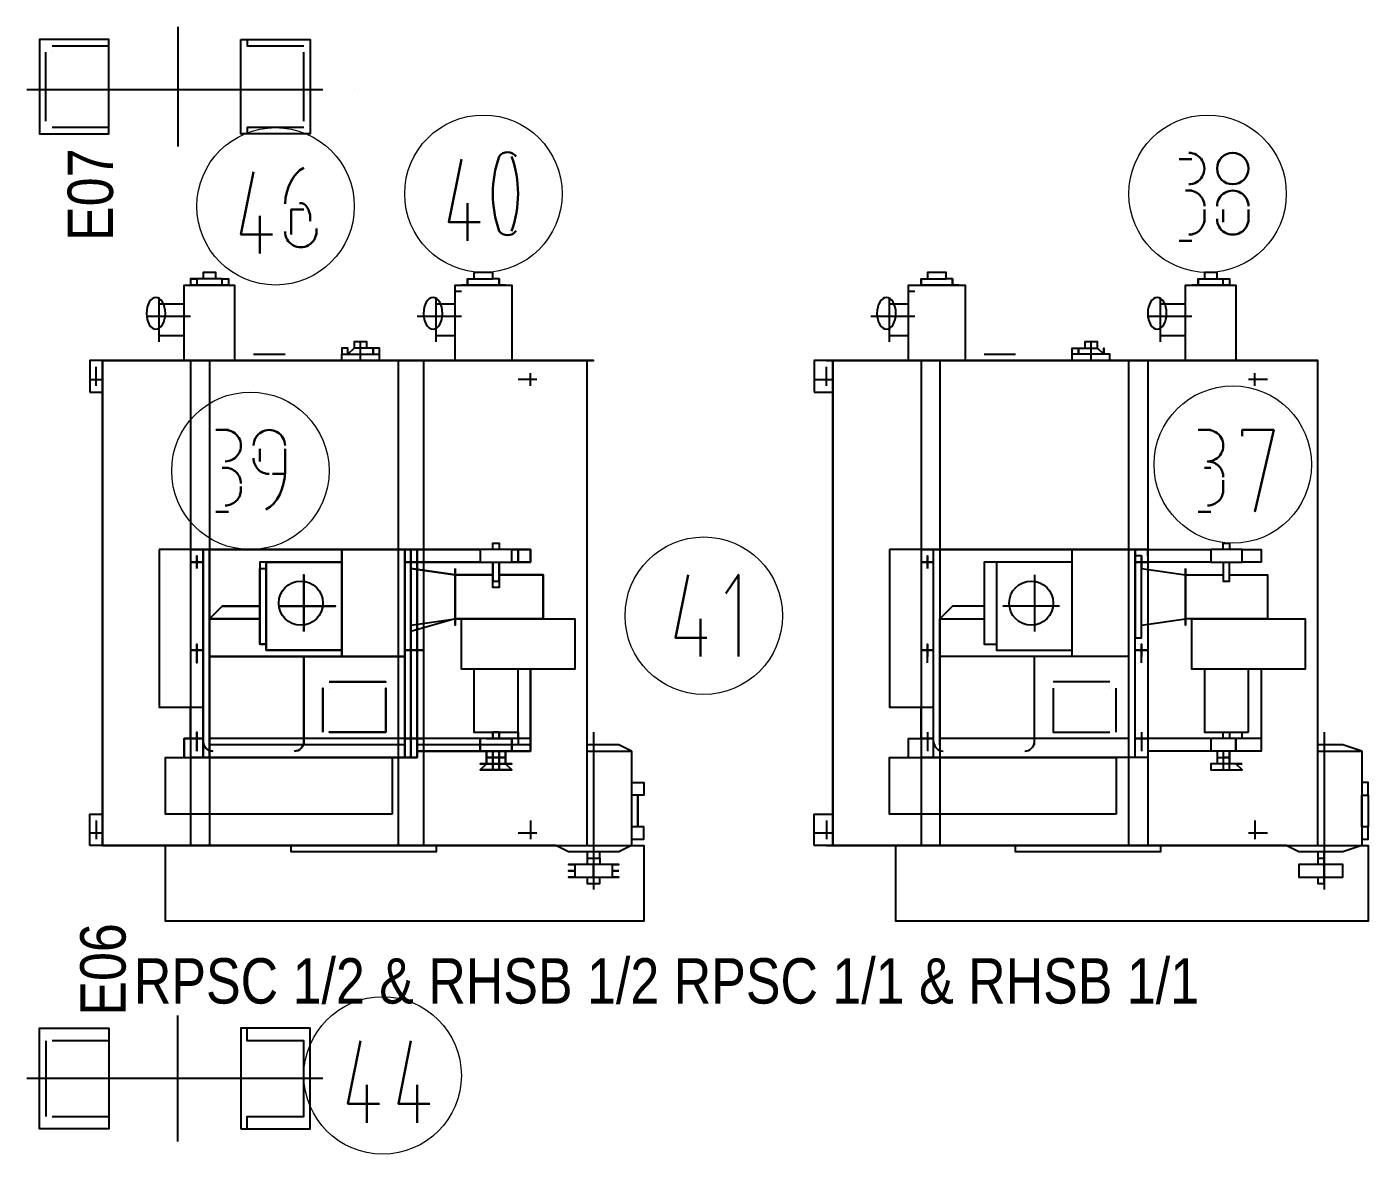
# Model space of a CAD drawing. Header units: metres. Extents: x -941 to 1333, y -28 to 1490.
# Drawn here: x 836.041 to 840.478, y 354.211 to 357.939 of the extents above; entities that cross this region are included whole.
import ezdxf

# ---------------------------------------------------------------- set-up
doc = ezdxf.new("R2010")
doc.units = ezdxf.units.M
doc.styles.add('style2A', font='swissc.ttf')

msp = doc.modelspace()

# ---------------------------------------------------------------- linework, layer by layer
at = {"lineweight": 25}
for points in [[(836.54116, 357.93931), (836.54116, 357.54357)], [(836.12459, 357.87682), (836.31205, 357.87682), (836.31205, 357.89765), (836.08293, 357.89765), (836.08293, 357.58523), (836.31205, 357.58523), (836.31205, 357.60605), (836.12459, 357.60605)], [(836.08293, 357.89765), (836.08293, 357.89765)], [(836.31205, 357.58523), (836.31205, 357.89765)], [(836.31205, 357.89765), (836.31205, 357.89765)], [(836.74944, 357.89765), (836.74944, 357.89765)], [(836.77027, 357.89765), (836.77027, 357.87682), (836.95773, 357.87682)], [(836.97856, 357.89765), (836.97856, 357.89765)], [(836.10376, 357.62688), (836.10376, 357.856)], [(836.12459, 357.856), (836.12459, 357.856)], [(836.31205, 357.87682), (836.31205, 357.87682)], [(836.77027, 357.87682), (836.77027, 357.87682)], [(836.95773, 357.62688), (836.95773, 357.856)], [(836.95773, 357.856), (836.95773, 357.856)], [(837.02021, 357.73102), (836.04128, 357.73102)], [(837.12435, 357.73102), (837.12435, 357.73102)], [(836.12459, 357.62688), (836.12459, 357.62688)], [(836.95773, 357.62688), (836.95773, 357.62688)], [(836.08293, 357.58523), (836.08293, 357.58523)], [(836.31205, 357.60605), (836.31205, 357.60605)], [(836.31205, 357.58523), (836.31205, 357.58523)], [(836.74944, 357.58523), (836.74944, 357.58523)], [(836.95773, 357.60605), (836.77027, 357.60605), (836.77027, 357.58523)], [(836.77027, 357.60605), (836.77027, 357.60605)], [(836.97856, 357.58523), (836.97856, 357.58523)], [(836.68696, 357.08534), (836.68696, 357.10617), (836.70779, 357.10617), (836.70779, 357.08534), (836.58282, 357.08534)], [(836.58282, 357.10617), (836.60364, 357.10617), (836.58282, 357.10617), (836.58282, 357.08534), (836.70779, 357.08534)], [(836.58282, 357.10617), (836.58282, 357.10617)], [(836.60364, 357.10617), (836.60364, 357.10617)], [(836.68696, 357.10617), (836.60364, 357.10617), (836.60364, 357.08534)], [(836.60364, 357.10617), (836.60364, 357.10617)], [(836.66613, 357.10617), (836.66613, 357.127), (836.62447, 357.127), (836.62447, 357.10617)], [(836.68696, 357.10617), (836.68696, 357.10617)], [(836.68696, 357.10617), (836.68696, 357.10617)], [(836.70779, 357.10617), (836.70779, 357.10617)], [(837.49927, 357.10617), (837.49927, 357.10617)], [(837.49927, 357.10617), (837.52009, 357.10617)], [(837.60341, 357.10617), (837.58258, 357.10617)], [(837.60341, 357.10617), (837.60341, 357.10617)], [(838.99891, 357.10617), (839.01974, 357.10617), (839.08222, 357.10617), (839.08222, 357.127), (839.01974, 357.127), (839.01974, 357.10617)], [(838.99891, 357.10617), (838.99891, 357.10617)], [(839.10305, 357.10617), (839.08222, 357.10617)], [(839.10305, 357.10617), (839.10305, 357.10617)], [(839.99867, 357.08534), (839.99867, 357.10617), (840.0195, 357.10617), (840.0195, 357.08534), (839.89453, 357.08534), (840.0195, 357.08534)], [(839.91536, 357.10617), (839.91536, 357.10617)], [(839.91536, 357.10617), (839.93619, 357.10617)], [(839.97784, 357.10617), (839.97784, 357.127), (839.93619, 357.127), (839.93619, 357.10617), (839.99867, 357.10617)], [(839.99867, 357.10617), (839.99867, 357.10617)], [(839.99867, 357.10617), (839.99867, 357.10617)], [(840.0195, 357.10617), (840.0195, 357.10617)], [(836.56199, 356.8354), (836.56199, 357.08534), (836.72861, 357.08534), (836.72861, 356.8354)], [(836.56199, 357.06452), (836.56199, 357.06452)], [(836.58282, 357.08534), (836.58282, 357.08534)], [(836.70779, 357.08534), (836.70779, 357.08534)], [(837.45761, 356.8354), (837.45761, 357.08534), (837.64506, 357.08534), (837.64506, 356.8354)], [(837.47844, 357.06452), (837.45761, 357.06452)], [(837.47844, 357.08534), (837.47844, 357.08534)], [(837.62424, 357.08534), (837.62424, 357.08534)], [(838.95725, 356.8354), (838.95725, 357.08534), (839.14471, 357.08534), (839.14471, 356.8354)], [(838.97808, 357.06452), (838.95725, 357.06452)], [(838.99891, 357.08534), (838.99891, 357.08534)], [(839.12388, 357.08534), (839.12388, 357.08534)], [(839.8737, 356.8354), (839.8737, 357.08534), (840.04033, 357.08534), (840.04033, 356.8354)], [(839.8737, 357.06452), (839.8737, 357.06452)], [(839.89453, 357.08534), (839.89453, 357.08534)], [(840.0195, 357.08534), (840.0195, 357.08534)], [(836.47867, 356.89789), (836.47867, 357.04369)], [(836.47867, 357.02286), (836.56199, 357.02286)], [(837.39512, 356.89789), (837.39512, 357.04369)], [(837.39512, 357.02286), (837.45761, 357.02286)], [(838.89477, 356.89789), (838.89477, 357.04369)], [(838.89477, 357.02286), (838.95725, 357.02286)], [(839.79039, 356.89789), (839.79039, 357.04369)], [(839.79039, 357.02286), (839.8737, 357.02286)], [(836.58282, 356.9812), (836.43702, 356.9812)], [(837.47844, 356.9812), (837.33264, 356.9812)], [(838.97808, 356.9812), (838.83228, 356.9812)], [(839.89453, 356.9812), (839.74873, 356.9812)], [(836.47867, 356.91872), (836.56199, 356.91872)], [(837.39512, 356.91872), (837.45761, 356.91872)], [(838.89477, 356.91872), (838.95725, 356.91872)], [(839.79039, 356.91872), (839.8737, 356.91872)], [(837.20767, 356.8354), (837.20767, 356.85623), (837.20767, 356.87706), (837.18684, 356.87706), (837.18684, 356.85623), (837.18684, 356.87706), (837.12435, 356.87706), (837.10353, 356.85623), (837.10353, 356.87706), (837.0827, 356.87706), (837.0827, 356.85623)], [(837.0827, 356.87706), (837.0827, 356.87706)], [(837.10353, 356.87706), (837.10353, 356.87706)], [(837.16601, 356.87706), (837.16601, 356.89789), (837.12435, 356.89789), (837.12435, 356.87706)], [(837.14518, 356.8354), (837.14518, 356.89789)], [(837.18684, 356.87706), (837.18684, 356.87706)], [(837.20767, 356.87706), (837.20767, 356.87706)], [(839.7279, 356.8354), (839.49879, 356.8354), (839.49879, 356.85623), (839.49879, 356.87706), (839.51962, 356.87706), (839.51962, 356.85623), (839.51962, 356.87706), (839.58211, 356.87706), (839.58211, 356.89789), (839.54045, 356.89789), (839.54045, 356.87706)], [(839.49879, 356.87706), (839.49879, 356.87706)], [(839.51962, 356.87706), (839.51962, 356.87706)], [(839.56128, 356.8354), (839.56128, 356.89789)], [(839.60293, 356.85623), (839.58211, 356.87706)], [(839.60293, 356.87706), (839.60293, 356.87706)], [(837.895, 355.23162), (838.0408, 355.23162), (837.99915, 355.21079), (837.83252, 355.21079), (837.79086, 355.23162), (837.66589, 355.23162), (836.29122, 355.23162), (837.895, 355.23162), (837.895, 356.8354)], [(836.29122, 356.8354), (837.91583, 356.8354), (836.29122, 356.8354)], [(836.29122, 356.8354), (836.29122, 356.8354)], [(836.29122, 355.23162), (836.29122, 356.8354), (836.29122, 355.23162)], [(836.58282, 356.8354), (836.58282, 355.23162)], [(836.6453, 356.8354), (836.6453, 355.23162)], [(836.7911, 356.85623), (836.89524, 356.85623)], [(836.7911, 356.8354), (836.7911, 356.8354)], [(836.7911, 356.8354), (836.7911, 356.8354)], [(836.89524, 356.8354), (836.89524, 356.8354)], [(836.91607, 356.8354), (836.91607, 356.8354)], [(836.91607, 356.8354), (837.39512, 356.8354), (836.91607, 356.8354)], [(836.91607, 356.8354), (836.91607, 356.8354)], [(837.31181, 356.8354), (837.0827, 356.8354), (837.0827, 356.85623), (837.20767, 356.85623)], [(837.39512, 356.8354), (837.39512, 356.8354)], [(837.91583, 356.8354), (837.91583, 356.8354)], [(840.3111, 355.23162), (840.4569, 355.23162), (840.39441, 355.21079), (840.24861, 355.21079), (840.20696, 355.23162), (840.06116, 355.23162), (838.68648, 355.23162), (840.3111, 355.23162), (840.3111, 356.8354)], [(838.68648, 356.8354), (840.3111, 356.8354), (838.68648, 356.8354)], [(838.68648, 356.8354), (838.68648, 356.8354)], [(838.70731, 355.23162), (838.70731, 356.8354), (838.70731, 355.23162)], [(838.99891, 356.8354), (838.99891, 355.23162)], [(839.0614, 356.8354), (839.0614, 355.23162)], [(839.20719, 356.85623), (839.31134, 356.85623)], [(839.20719, 356.8354), (839.20719, 356.8354)], [(839.20719, 356.8354), (839.20719, 356.8354)], [(839.31134, 356.8354), (839.31134, 356.8354)], [(839.31134, 356.8354), (839.79039, 356.8354), (839.31134, 356.8354)], [(839.31134, 356.8354), (839.31134, 356.8354)], [(839.62376, 356.8354), (839.62376, 356.85623), (839.49879, 356.85623)], [(839.79039, 356.8354), (839.79039, 356.8354)], [(840.3111, 356.8354), (840.3111, 356.8354)], [(836.27039, 356.75209), (836.27039, 356.77292), (836.27039, 356.81458)], [(837.70755, 356.75209), (837.70755, 356.79375)], [(838.68648, 356.75209), (838.68648, 356.77292), (838.68648, 356.81458)], [(840.10282, 356.75209), (840.10282, 356.79375)], [(836.24956, 356.77292), (836.27039, 356.77292), (836.29122, 356.77292)], [(836.27039, 356.77292), (836.27039, 356.77292)], [(837.72838, 356.77292), (837.66589, 356.77292)], [(837.70755, 356.77292), (837.70755, 356.77292)], [(838.64483, 356.77292), (838.68648, 356.77292), (838.70731, 356.77292)], [(838.68648, 356.77292), (838.68648, 356.77292)], [(840.14447, 356.77292), (840.08199, 356.77292)], [(840.10282, 356.77292), (840.10282, 356.77292)], [(837.29098, 356.21055), (837.29098, 356.21055)], [(837.29098, 356.21055), (837.29098, 356.21055)], [(837.31181, 356.18972), (837.31181, 356.21055), (837.31181, 355.52321), (837.31181, 356.21055), (837.31181, 356.18972), (837.31181, 356.14807), (837.45761, 356.12724), (837.31181, 356.14807), (837.31181, 356.18972), (837.31181, 356.14807)], [(837.64506, 356.21055), (837.64506, 356.21055)], [(837.64506, 356.21055), (837.64506, 356.21055)], [(839.74873, 356.18972), (839.74873, 356.21055), (838.99891, 356.21055), (839.74873, 356.21055), (839.95702, 356.21055)], [(839.74873, 356.21055), (839.74873, 355.52321), (838.99891, 355.52321)], [(839.10305, 355.52321), (839.04057, 355.52321), (839.04057, 356.21055)], [(839.68625, 355.52321), (839.68625, 356.21055), (839.0614, 356.21055), (839.0614, 355.52321)], [(839.08222, 356.21055), (839.31134, 356.21055)], [(839.33216, 356.21055), (839.41548, 356.21055), (839.66542, 356.21055)], [(839.49879, 355.85647), (839.49879, 356.21055)], [(839.70708, 355.52321), (839.70708, 356.21055), (839.70708, 356.18972), (839.70708, 355.91895), (839.7279, 355.91895), (839.7279, 356.18972), (839.7279, 356.14807), (839.8737, 356.12724)], [(840.06116, 356.21055), (840.06116, 356.21055)], [(836.62447, 356.16889), (836.58282, 356.16889)], [(836.60364, 356.18972), (836.60364, 356.14807)], [(836.60364, 356.16889), (836.60364, 356.16889)], [(836.60364, 356.16889), (836.60364, 356.16889)], [(836.60364, 356.16889), (836.60364, 356.16889)], [(836.83276, 356.16889), (836.81193, 356.16889), (836.81193, 355.89813), (836.83276, 355.89813), (836.81193, 355.89813), (836.81193, 356.14807), (836.83276, 356.14807)], [(836.83276, 356.16889), (836.83276, 356.16889)], [(836.83276, 356.16889), (836.83276, 356.16889)], [(837.31181, 355.91895), (837.31181, 356.18972), (837.31181, 355.91895)], [(837.31181, 356.18972), (837.31181, 356.18972)], [(837.31181, 355.91895), (837.31181, 356.18972), (837.31181, 355.91895)], [(837.31181, 356.18972), (837.31181, 356.18972)], [(837.31181, 356.16889), (837.31181, 356.16889)], [(837.33264, 356.16889), (837.54092, 356.16889), (837.33264, 356.16889), (837.31181, 356.16889)], [(837.31181, 356.16889), (837.31181, 356.16889)], [(837.31181, 356.16889), (837.31181, 356.16889)], [(839.01974, 356.16889), (839.01974, 356.16889)], [(839.01974, 356.16889), (839.01974, 356.16889)], [(839.24885, 356.16889), (839.20719, 356.16889), (839.20719, 355.89813), (839.24885, 355.89813)], [(839.49879, 356.16889), (839.24885, 356.16889), (839.24885, 355.8773), (839.49879, 355.8773)], [(839.24885, 356.16889), (839.24885, 356.16889)], [(839.7279, 356.14807), (839.7279, 356.18972), (839.70708, 356.18972)], [(839.95702, 356.16889), (839.74873, 356.16889), (839.70708, 356.16889), (839.74873, 356.16889)], [(839.7279, 356.16889), (839.7279, 356.16889)], [(839.7279, 356.16889), (839.7279, 356.16889)], [(839.99867, 356.16889), (839.99867, 356.10641), (840.0195, 356.10641), (840.0195, 356.16889)], [(837.45761, 356.14807), (837.45761, 355.96061), (837.45761, 356.14807)], [(837.45761, 356.14807), (837.45761, 356.14807)], [(837.45761, 356.14807), (837.45761, 355.96061), (837.45761, 356.14807)], [(837.45761, 356.14807), (837.45761, 356.14807)], [(839.37382, 356.12724), (839.37382, 355.93978)], [(839.8737, 356.14807), (839.8737, 355.96061), (839.8737, 356.14807)], [(839.8737, 356.14807), (839.8737, 356.14807)], [(840.0195, 356.12724), (840.14447, 356.12724), (840.14447, 355.98144), (839.8737, 355.98144), (839.8737, 356.12724), (839.99867, 356.12724)], [(837.29098, 355.56487), (836.6453, 355.56487), (836.6453, 355.98144), (836.81193, 355.98144), (836.6453, 355.98144), (836.6453, 355.56487)], [(837.31181, 355.96061), (837.45761, 355.98144), (837.31181, 355.93978)], [(839.20719, 356.0231), (839.10305, 356.0231), (839.0614, 355.98144)], [(839.0614, 355.56487), (839.0614, 355.98144), (839.20719, 355.98144)], [(839.45713, 356.0231), (839.26968, 356.0231)], [(839.7279, 355.96061), (839.8737, 355.98144)], [(837.45761, 355.96061), (837.45761, 355.96061)], [(837.45761, 355.96061), (837.45761, 355.96061)], [(839.8737, 355.96061), (839.8737, 355.96061)], [(836.60364, 355.89813), (836.60364, 355.83564), (836.60364, 355.89813), (836.60364, 355.85647)], [(837.31181, 355.91895), (837.31181, 355.91895)], [(837.31181, 355.91895), (837.31181, 355.91895)], [(837.31181, 355.89813), (837.31181, 355.83564), (837.31181, 355.89813), (837.31181, 355.85647)], [(839.01974, 355.83564), (839.01974, 355.89813), (839.01974, 355.85647)], [(839.7279, 355.83564), (839.7279, 355.89813), (839.7279, 355.85647)], [(836.62447, 355.8773), (836.58282, 355.8773)], [(836.60364, 355.8773), (836.60364, 355.8773)], [(836.60364, 355.8773), (836.60364, 355.8773)], [(836.60364, 355.8773), (836.60364, 355.8773)], [(836.60364, 355.8773), (836.60364, 355.8773)], [(836.60364, 355.8773), (836.60364, 355.8773)], [(836.83276, 355.8773), (836.83276, 355.8773)], [(836.83276, 355.8773), (836.83276, 355.8773)], [(837.31181, 355.8773), (837.31181, 355.8773)], [(837.33264, 355.8773), (837.31181, 355.8773)], [(837.31181, 355.8773), (837.31181, 355.8773)], [(837.31181, 355.8773), (837.31181, 355.8773)], [(837.31181, 355.8773), (837.31181, 355.8773)], [(837.31181, 355.8773), (837.31181, 355.8773)], [(839.01974, 355.8773), (839.01974, 355.8773)], [(839.01974, 355.8773), (839.01974, 355.8773)], [(839.01974, 355.8773), (839.01974, 355.8773)], [(839.68625, 355.85647), (839.0614, 355.85647)], [(839.24885, 355.8773), (839.24885, 355.8773)], [(839.37382, 355.56487), (839.37382, 355.85647)], [(839.7279, 355.8773), (839.7279, 355.8773)], [(839.7279, 355.8773), (839.7279, 355.8773)], [(839.7279, 355.8773), (839.7279, 355.8773)], [(840.12364, 355.81481), (840.12364, 355.54404), (839.74873, 355.54404)], [(839.62376, 355.77316), (839.43631, 355.77316)], [(837.04104, 355.75233), (837.04104, 355.75233)], [(837.04104, 355.75233), (837.04104, 355.75233)], [(837.2285, 355.75233), (837.2285, 355.75233)], [(837.2285, 355.75233), (837.2285, 355.75233)], [(839.43631, 355.75233), (839.43631, 355.60653), (839.62376, 355.60653)], [(839.43631, 355.75233), (839.43631, 355.75233)], [(839.62376, 355.75233), (839.62376, 355.75233)], [(839.64459, 355.60653), (839.64459, 355.75233)], [(836.62447, 355.5857), (836.58282, 355.5857), (836.62447, 355.5857), (836.56199, 355.5857), (836.56199, 355.52321), (836.56199, 355.5857), (836.62447, 355.5857), (836.58282, 355.5857), (836.58282, 355.68984), (836.58282, 355.5857)], [(838.95725, 355.52321), (838.95725, 355.5857), (839.04057, 355.5857), (838.99891, 355.5857), (838.99891, 355.68984)], [(836.60364, 355.5857), (836.60364, 355.5857)], [(836.60364, 355.5857), (836.60364, 355.56487)], [(836.60364, 355.5857), (836.60364, 355.5857)], [(836.60364, 355.5857), (836.60364, 355.5857)], [(837.29098, 355.5857), (837.35347, 355.5857), (837.29098, 355.5857), (836.6453, 355.5857)], [(837.04104, 355.60653), (837.04104, 355.60653)], [(837.04104, 355.60653), (837.04104, 355.60653)], [(837.2285, 355.60653), (837.2285, 355.60653)], [(837.2285, 355.60653), (837.2285, 355.60653)], [(837.31181, 355.5857), (837.31181, 355.5857)], [(837.70755, 355.5857), (837.33264, 355.5857), (837.31181, 355.5857), (837.31181, 355.56487)], [(837.31181, 355.5857), (837.31181, 355.5857)], [(837.31181, 355.5857), (837.31181, 355.5857)], [(837.56175, 355.5857), (837.56175, 355.5857)], [(837.56175, 355.5857), (837.56175, 355.5857)], [(837.64506, 355.5857), (837.64506, 355.5857)], [(837.64506, 355.5857), (837.64506, 355.54404), (837.64506, 355.5857)], [(837.64506, 355.5857), (837.64506, 355.5857)], [(837.64506, 355.5857), (837.64506, 355.54404), (837.64506, 355.5857)], [(837.66589, 355.5857), (837.66589, 355.60653), (837.66589, 355.56487)], [(837.91583, 355.60653), (837.91583, 355.08582)], [(839.04057, 355.5857), (838.99891, 355.5857)], [(839.01974, 355.60653), (839.01974, 355.54404)], [(839.01974, 355.5857), (839.01974, 355.5857)], [(839.01974, 355.5857), (839.01974, 355.56487)], [(839.01974, 355.5857), (839.01974, 355.5857)], [(839.68625, 355.5857), (839.0614, 355.5857)], [(839.43631, 355.60653), (839.43631, 355.60653)], [(839.62376, 355.60653), (839.62376, 355.60653)], [(840.12364, 355.5857), (839.74873, 355.5857), (839.70708, 355.5857), (839.74873, 355.5857)], [(839.7279, 355.60653), (839.7279, 355.54404)], [(839.7279, 355.5857), (839.7279, 355.5857)], [(839.7279, 355.5857), (839.7279, 355.56487)], [(839.7279, 355.5857), (839.7279, 355.5857)], [(840.04033, 355.5857), (839.95702, 355.5857), (839.95702, 355.54404)], [(839.95702, 355.5857), (839.95702, 355.5857)], [(839.99867, 355.5857), (839.99867, 355.60653), (840.0195, 355.60653), (840.0195, 355.5857)], [(840.04033, 355.5857), (840.04033, 355.5857)], [(840.04033, 355.5857), (840.04033, 355.54404), (840.04033, 355.5857)], [(840.06116, 355.5857), (840.06116, 355.60653)], [(840.33193, 355.60653), (840.33193, 355.08582)], [(837.70755, 355.56487), (837.33264, 355.56487)], [(837.56175, 355.54404), (837.56175, 355.54404)], [(837.56175, 355.54404), (837.56175, 355.54404)], [(837.64506, 355.54404), (837.64506, 355.54404)], [(837.64506, 355.54404), (837.64506, 355.54404)], [(837.895, 355.54404), (838.0408, 355.54404), (837.99915, 355.56487), (837.895, 355.56487)], [(838.0408, 355.54404), (838.0408, 355.23162)], [(839.95702, 355.54404), (839.95702, 355.54404)], [(839.97784, 355.54404), (839.97784, 355.50239)], [(839.99867, 355.54404), (839.99867, 355.48156), (840.0195, 355.48156), (840.0195, 355.54404), (840.0195, 355.50239)], [(840.04033, 355.54404), (840.04033, 355.54404)], [(840.3111, 355.54404), (840.4569, 355.54404), (840.39441, 355.56487), (840.3111, 355.56487)], [(840.4569, 355.54404), (840.4569, 355.23162)], [(836.68696, 355.52321), (836.68696, 355.52321)], [(836.68696, 355.52321), (836.68696, 355.52321)], [(836.91607, 355.52321), (836.91607, 355.52321)], [(836.91607, 355.52321), (836.91607, 355.52321)], [(837.54092, 355.50239), (837.54092, 355.50239)], [(837.54092, 355.50239), (837.54092, 355.50239)], [(837.56175, 355.50239), (837.56175, 355.50239)], [(837.56175, 355.50239), (837.56175, 355.50239)], [(837.56175, 355.50239), (837.56175, 355.50239)], [(837.56175, 355.50239), (837.56175, 355.50239)], [(837.62424, 355.50239), (837.62424, 355.50239)], [(837.62424, 355.50239), (837.62424, 355.50239)], [(837.62424, 355.50239), (837.62424, 355.50239)], [(837.62424, 355.50239), (837.62424, 355.50239)], [(837.64506, 355.50239), (837.64506, 355.50239)], [(837.64506, 355.50239), (837.64506, 355.50239)], [(839.35299, 355.52321), (839.08222, 355.52321)], [(839.10305, 355.52321), (839.10305, 355.52321)], [(839.33216, 355.52321), (839.33216, 355.52321)], [(839.95702, 355.50239), (839.95702, 355.50239)], [(839.95702, 355.50239), (839.95702, 355.50239)], [(839.97784, 355.52321), (840.0195, 355.52321), (839.99867, 355.52321)], [(840.04033, 355.50239), (840.04033, 355.50239)], [(840.04033, 355.50239), (840.04033, 355.50239)], [(840.06116, 355.50239), (840.06116, 355.50239)], [(837.54092, 355.48156), (837.54092, 355.48156)], [(837.54092, 355.48156), (837.54092, 355.48156)], [(837.64506, 355.48156), (837.64506, 355.48156)], [(837.64506, 355.48156), (837.64506, 355.48156)], [(839.95702, 355.48156), (839.95702, 355.48156)], [(840.06116, 355.48156), (840.06116, 355.48156)], [(838.0408, 355.4399), (838.08246, 355.4399), (838.08246, 355.39824), (838.0408, 355.39824)], [(840.47773, 355.39824), (840.47773, 355.4399), (840.4569, 355.4399)], [(838.06163, 355.39824), (838.06163, 355.2941), (838.06163, 355.39824)], [(840.4569, 355.25245), (840.47773, 355.25245), (840.47773, 355.2941), (840.4569, 355.2941), (840.4569, 355.39824), (840.47773, 355.39824), (840.47773, 355.2941)], [(836.24956, 355.27327), (836.27039, 355.27327), (836.29122, 355.27327)], [(836.27039, 355.31493), (836.27039, 355.27327), (836.27039, 355.25245)], [(836.27039, 355.27327), (836.27039, 355.27327)], [(837.66589, 355.27327), (837.72838, 355.27327)], [(837.70755, 355.31493), (837.70755, 355.25245)], [(837.70755, 355.27327), (837.70755, 355.27327)], [(838.0408, 355.25245), (838.08246, 355.25245), (838.08246, 355.2941), (838.0408, 355.2941)], [(838.64483, 355.27327), (838.68648, 355.27327), (838.70731, 355.27327)], [(838.68648, 355.31493), (838.68648, 355.27327), (838.68648, 355.25245)], [(838.68648, 355.27327), (838.68648, 355.27327)], [(840.08199, 355.27327), (840.14447, 355.27327)], [(840.10282, 355.31493), (840.10282, 355.25245)], [(840.10282, 355.27327), (840.10282, 355.27327)], [(836.29122, 355.23162), (836.29122, 355.23162)], [(838.01998, 355.23162), (838.08246, 355.23162), (838.08246, 354.98168), (836.4995, 354.98168), (836.4995, 355.23162), (836.52033, 355.23162)], [(837.39512, 355.23162), (837.39512, 355.21079), (836.91607, 355.21079), (836.91607, 355.23162)], [(838.68648, 355.23162), (838.68648, 355.23162)], [(838.93642, 355.23162), (838.89477, 355.23162)], [(840.43607, 355.23162), (840.47773, 355.23162), (840.47773, 354.98168), (838.9156, 354.98168), (838.9156, 355.23162)], [(839.79039, 355.23162), (839.79039, 355.21079), (839.31134, 355.21079), (839.31134, 355.23162)], [(837.895, 355.21079), (837.895, 355.18996), (837.93666, 355.18996), (837.93666, 355.21079)], [(837.895, 355.18996), (837.895, 355.16913)], [(837.93666, 355.18996), (837.93666, 355.16913)], [(840.3111, 355.21079), (840.3111, 355.18996), (840.33193, 355.18996), (840.33193, 355.21079)], [(840.3111, 355.12747), (840.3111, 355.10665), (840.33193, 355.10665), (840.33193, 355.12747), (840.33193, 355.16913), (840.33193, 355.18996)], [(840.3111, 355.18996), (840.3111, 355.16913)], [(837.83252, 355.16913), (837.83252, 355.16913)], [(837.83252, 355.1483), (837.83252, 355.1483)], [(837.91583, 355.12747), (837.91583, 355.16913)], [(837.99915, 355.16913), (837.99915, 355.16913)], [(837.99915, 355.1483), (837.99915, 355.1483)], [(840.24861, 355.16913), (840.24861, 355.16913)], [(840.24861, 355.16913), (840.24861, 355.16913)], [(840.24861, 355.1483), (840.24861, 355.1483)], [(840.24861, 355.1483), (840.24861, 355.1483)], [(840.24861, 355.1483), (840.24861, 355.1483)], [(840.39441, 355.16913), (840.39441, 355.16913)], [(840.39441, 355.16913), (840.39441, 355.16913)], [(840.39441, 355.1483), (840.39441, 355.1483)], [(840.39441, 355.1483), (840.39441, 355.1483)], [(840.39441, 355.1483), (840.39441, 355.1483)], [(837.83252, 355.12747), (837.83252, 355.12747)], [(837.895, 355.12747), (837.895, 355.10665), (837.93666, 355.10665), (837.93666, 355.12747)], [(837.99915, 355.12747), (837.99915, 355.12747)], [(840.24861, 355.12747), (840.24861, 355.12747)], [(840.24861, 355.12747), (840.24861, 355.12747)], [(840.39441, 355.12747), (840.39441, 355.12747)], [(840.39441, 355.12747), (840.39441, 355.12747)], [(836.54116, 354.25268), (836.54116, 354.66925)], [(836.12459, 354.336), (836.31205, 354.336), (836.31205, 354.29434), (836.08293, 354.29434), (836.08293, 354.62759), (836.31205, 354.62759), (836.31205, 354.58594), (836.12459, 354.58594)], [(836.08293, 354.62759), (836.08293, 354.62759)], [(836.31205, 354.62759), (836.31205, 354.62759)], [(836.31205, 354.62759), (836.31205, 354.29434)], [(836.74944, 354.62759), (836.74944, 354.62759)], [(836.77027, 354.29434), (836.77027, 354.336), (836.95773, 354.336), (836.95773, 354.58594), (836.77027, 354.58594), (836.77027, 354.62759)], [(836.97856, 354.62759), (836.97856, 354.62759)], [(836.10376, 354.58594), (836.10376, 354.336)], [(836.12459, 354.58594), (836.12459, 354.58594)], [(836.31205, 354.58594), (836.31205, 354.58594)], [(836.77027, 354.58594), (836.77027, 354.58594)], [(836.95773, 354.58594), (836.95773, 354.58594)], [(837.02021, 354.46097), (836.04128, 354.46097)], [(837.12435, 354.46097), (837.12435, 354.46097)], [(836.12459, 354.336), (836.12459, 354.336)], [(836.31205, 354.336), (836.31205, 354.336)], [(836.77027, 354.336), (836.77027, 354.336)], [(836.95773, 354.336), (836.95773, 354.336)], [(836.08293, 354.29434), (836.08293, 354.29434)], [(836.31205, 354.29434), (836.31205, 354.29434)], [(836.74944, 354.29434), (836.74944, 354.29434)], [(836.97856, 354.29434), (836.97856, 354.29434)]]:
    msp.add_lwpolyline(points, dxfattribs=at)
for points in [[(836.74944, 357.89765), (836.97856, 357.89765), (836.97856, 357.58523), (836.74944, 357.58523)], [(837.49927, 357.08534), (837.49927, 357.10617)], [(837.52009, 357.127), (837.52009, 357.10617), (837.58258, 357.10617), (837.58258, 357.127)], [(837.60341, 357.08534), (837.60341, 357.10617)], [(838.99891, 357.08534), (838.99891, 357.10617)], [(839.10305, 357.08534), (839.10305, 357.10617)], [(839.91536, 357.08534), (839.91536, 357.10617)], [(837.47844, 357.08534), (837.62424, 357.08534)], [(838.99891, 357.08534), (839.12388, 357.08534)], [(839.60293, 356.85623), (839.60293, 356.87706)], [(836.24956, 356.73126), (836.29122, 356.73126), (836.29122, 356.8354), (836.24956, 356.8354)], [(837.35347, 355.23162), (837.27015, 355.23162), (837.27015, 356.8354), (837.35347, 356.8354)], [(838.64483, 356.73126), (838.70731, 356.73126), (838.70731, 356.8354), (838.64483, 356.8354)], [(839.74873, 355.23162), (839.68625, 355.23162), (839.68625, 356.8354), (839.74873, 356.8354)], [(836.47867, 356.21055), (836.47867, 355.68984), (836.62447, 355.68984), (836.62447, 356.21055)], [(836.47867, 356.21055), (836.47867, 355.68984), (836.62447, 355.68984), (836.62447, 356.21055)], [(836.58282, 355.52321), (837.33264, 355.52321), (837.33264, 356.21055), (836.58282, 356.21055), (837.33264, 356.21055), (837.33264, 356.18972), (837.33264, 356.21055), (836.58282, 356.21055), (837.33264, 356.21055), (837.54092, 356.21055), (837.33264, 356.21055), (837.33264, 355.52321)], [(836.62447, 355.52321), (836.68696, 355.52321), (836.62447, 355.52321), (836.62447, 356.21055)], [(837.29098, 356.21055), (837.29098, 355.52321), (837.29098, 356.21055), (836.6453, 356.21055), (836.6453, 355.52321), (836.6453, 356.21055)], [(836.91607, 356.21055), (836.68696, 356.21055)], [(836.99938, 356.21055), (836.9369, 356.21055)], [(837.24932, 356.21055), (837.02021, 356.21055)], [(837.0827, 356.21055), (837.0827, 355.85647)], [(837.64506, 356.21055), (837.54092, 356.21055), (837.54092, 356.16889), (837.64506, 356.16889)], [(837.64506, 356.21055), (837.54092, 356.21055), (837.54092, 356.16889), (837.64506, 356.16889)], [(837.58258, 356.21055), (837.58258, 356.23138), (837.60341, 356.23138), (837.60341, 356.21055)], [(837.58258, 356.21055), (837.58258, 356.23138), (837.60341, 356.23138), (837.60341, 356.21055)], [(837.70755, 356.21055), (837.64506, 356.21055), (837.70755, 356.21055), (837.70755, 356.16889), (837.64506, 356.16889), (837.70755, 356.16889)], [(837.66589, 356.21055), (837.66589, 356.16889)], [(838.89477, 356.21055), (838.89477, 355.68984), (839.04057, 355.68984), (839.04057, 356.21055)], [(840.06116, 356.21055), (839.95702, 356.21055), (839.95702, 356.16889), (840.06116, 356.16889)], [(839.99867, 356.21055), (839.99867, 356.23138), (840.0195, 356.23138), (840.0195, 356.21055)], [(840.06116, 356.21055), (840.12364, 356.21055), (840.12364, 356.16889), (840.06116, 356.16889)], [(836.58282, 356.16889), (836.62447, 356.16889)], [(836.60364, 356.14807), (836.60364, 356.18972)], [(836.83276, 355.8773), (836.83276, 356.16889), (837.0827, 356.16889), (836.83276, 356.16889), (836.83276, 355.8773), (837.0827, 355.8773)], [(837.29098, 356.16889), (837.35347, 356.16889)], [(837.60341, 356.16889), (837.60341, 356.08558), (837.58258, 356.08558), (837.58258, 356.16889), (837.58258, 356.10641), (837.60341, 356.10641)], [(838.99891, 356.16889), (839.04057, 356.16889)], [(839.01974, 356.14807), (839.01974, 356.18972)], [(836.95773, 355.93978), (836.95773, 356.12724)], [(837.58258, 356.12724), (837.45761, 356.12724), (837.45761, 355.98144), (837.74921, 355.98144), (837.74921, 356.12724), (837.60341, 356.12724), (837.74921, 356.12724), (837.74921, 355.98144), (837.45761, 355.98144), (837.45761, 356.12724)], [(836.6453, 355.98144), (836.68696, 356.0231), (836.81193, 356.0231), (836.68696, 356.0231)], [(836.87441, 356.0231), (837.06187, 356.0231)], [(837.47844, 355.98144), (837.85335, 355.98144), (837.85335, 355.81481), (837.47844, 355.81481)], [(837.47844, 355.98144), (837.85335, 355.98144), (837.85335, 355.81481), (837.47844, 355.81481)], [(839.89453, 355.98144), (840.26944, 355.98144), (840.26944, 355.81481), (839.89453, 355.81481)], [(836.58282, 355.8773), (836.62447, 355.8773)], [(836.6453, 355.85647), (837.29098, 355.85647)], [(836.95773, 355.85647), (836.95773, 355.56487)], [(837.29098, 355.8773), (837.35347, 355.8773)], [(838.99891, 355.8773), (839.04057, 355.8773)], [(839.70708, 355.8773), (839.74873, 355.8773)], [(837.33264, 355.54404), (837.70755, 355.54404), (837.70755, 355.81481), (837.70755, 355.54404)], [(837.66589, 355.60653), (837.66589, 355.81481), (837.52009, 355.81481), (837.52009, 355.60653)], [(837.66589, 355.60653), (837.66589, 355.81481), (837.52009, 355.81481), (837.52009, 355.60653)], [(840.08199, 355.60653), (840.08199, 355.81481), (839.93619, 355.81481), (839.93619, 355.60653)], [(837.04104, 355.77316), (837.2285, 355.77316)], [(837.02021, 355.60653), (837.02021, 355.75233)], [(837.2285, 355.60653), (837.04104, 355.60653), (837.2285, 355.60653), (837.2285, 355.75233)], [(836.60364, 355.54404), (836.60364, 355.60653)], [(837.31181, 355.54404), (837.31181, 355.60653)], [(837.54092, 355.5857), (837.54092, 355.54404)], [(837.56175, 355.5857), (837.64506, 355.5857)], [(837.60341, 355.5857), (837.60341, 355.60653), (837.58258, 355.60653), (837.58258, 355.5857), (837.58258, 355.60653), (837.60341, 355.60653)], [(837.56175, 355.50239), (837.56175, 355.54404)], [(837.60341, 355.54404), (837.60341, 355.48156), (837.58258, 355.48156), (837.58258, 355.54404), (837.58258, 355.48156), (837.60341, 355.48156)], [(837.62424, 355.50239), (837.62424, 355.54404)], [(837.24932, 355.33576), (836.4995, 355.33576), (836.4995, 355.52321), (837.24932, 355.52321)], [(837.24932, 355.33576), (836.4995, 355.33576), (836.4995, 355.52321), (837.24932, 355.52321)], [(836.66613, 355.52321), (836.9369, 355.52321)], [(837.64506, 355.50239), (837.54092, 355.50239), (837.56175, 355.50239), (837.54092, 355.50239), (837.64506, 355.50239), (837.62424, 355.50239), (837.64506, 355.48156), (837.54092, 355.48156), (837.56175, 355.50239), (837.54092, 355.48156), (837.64506, 355.48156), (837.62424, 355.50239)], [(837.62424, 355.52321), (837.56175, 355.52321)], [(837.58258, 355.52321), (837.60341, 355.52321)], [(839.64459, 355.33576), (838.89477, 355.33576), (838.89477, 355.52321), (839.64459, 355.52321)], [(840.06116, 355.50239), (839.95702, 355.50239), (839.95702, 355.48156), (840.06116, 355.48156), (840.04033, 355.50239)], [(836.24956, 355.23162), (836.24956, 355.33576), (836.29122, 355.33576), (836.29122, 355.23162)], [(838.64483, 355.23162), (838.64483, 355.33576), (838.70731, 355.33576), (838.70731, 355.23162)], [(837.99915, 355.1483), (837.97832, 355.1483), (837.97832, 355.16913), (837.99915, 355.16913), (837.83252, 355.16913), (837.85335, 355.16913), (837.85335, 355.1483), (837.83252, 355.1483), (837.85335, 355.1483), (837.85335, 355.12747), (837.83252, 355.12747), (837.99915, 355.12747), (837.97832, 355.12747), (837.97832, 355.1483)], [(840.39441, 355.1483), (840.39441, 355.16913), (840.24861, 355.16913), (840.24861, 355.1483), (840.24861, 355.12747), (840.39441, 355.12747)], [(836.74944, 354.29434), (836.97856, 354.29434), (836.97856, 354.62759), (836.74944, 354.62759)]]:
    msp.add_lwpolyline(points, close=True, dxfattribs=at)
at = {"lineweight": 30}
for points in [[(837.47844, 357.50191), (837.43678, 357.29363), (837.54092, 357.29363)], [(839.85287, 357.50191), (839.89453, 357.50191)], [(836.7911, 357.46026), (836.74944, 357.25197), (836.85358, 357.25197)], [(837.49927, 357.35611), (837.49927, 357.23114)], [(839.89453, 357.39777), (839.8737, 357.39777)], [(836.81193, 357.31446), (836.81193, 357.18949)], [(836.95773, 357.33529), (836.91607, 357.33529), (836.91607, 357.25197)], [(839.93619, 357.33529), (839.93619, 357.29363)], [(839.99867, 357.29363), (839.99867, 357.33529)], [(840.08199, 357.33529), (840.08199, 357.29363)], [(836.99938, 357.25197), (836.99938, 357.2728)], [(839.89453, 357.23114), (839.85287, 357.23114)], [(836.66613, 356.60629), (836.70779, 356.60629)], [(839.91536, 356.60629), (839.95702, 356.60629)], [(840.10282, 356.33552), (840.1653, 356.60629), (840.06116, 356.60629), (840.06116, 356.58546)], [(836.81193, 356.54381), (836.81193, 356.50215)], [(836.85358, 356.46049), (836.89524, 356.46049), (836.89524, 356.54381)], [(836.70779, 356.48132), (836.68696, 356.48132)], [(839.95702, 356.48132), (839.93619, 356.48132)], [(839.99867, 356.43966), (839.99867, 356.39801)], [(836.74944, 356.41884), (836.74944, 356.39801)], [(836.70779, 356.33552), (836.66613, 356.33552)], [(839.95702, 356.33552), (839.91536, 356.33552)], [(838.22826, 356.12724), (838.1866, 355.91895), (838.29074, 355.91895)], [(838.39489, 355.85647), (838.39489, 356.12724), (838.35323, 356.06475)], [(838.26992, 355.98144), (838.26992, 355.85647)], [(837.14518, 354.58594), (837.10353, 354.37765), (837.20767, 354.37765)], [(837.31181, 354.58594), (837.27015, 354.37765), (837.37429, 354.37765)], [(837.16601, 354.44014), (837.16601, 354.31517)], [(837.33264, 354.44014), (837.33264, 354.31517)]]:
    msp.add_lwpolyline(points, dxfattribs=at)
for points in [[(837.65976, 357.51008, 0.5041169), (837.60371, 357.51073, 0.1713246), (837.60371, 357.26399, 0.5041169), (837.65975, 357.26463)], [(839.99867, 356.45008, 0.41424), (839.9466, 356.50215, 1.0000451), (839.9466, 356.60629)]]:
    msp.add_lwpolyline(points, format="xyb", dxfattribs=at)
at = {"lineweight": 25}
for points in [[(836.62447, 355.57529, 0.414215), (836.65572, 355.54404, -0.414215)], [(836.92648, 355.54404, 0.414215), (836.95773, 355.57529, -0.414215)]]:
    msp.add_lwpolyline(points, format="xyb", close=True, dxfattribs=at)
at = {"lineweight": 18}
for centre in [(837.55134, 357.38736), (839.9466, 357.38736), (836.864, 357.3457), (840.02992, 356.49174), (836.78069, 356.47091), (838.28033, 355.99185), (837.21808, 354.47138)]:
    msp.add_circle(centre, 0.26035, dxfattribs=at)
at = {"lineweight": 30}
msp.add_circle((840.02992, 357.47067), 0.05207, dxfattribs=at)
at = {"lineweight": 25}
for centre in [(836.94731, 356.03351), (836.94731, 356.03351), (839.36341, 356.03351)]:
    msp.add_circle(centre, 0.0729, dxfattribs=at)
at = {"lineweight": 30}
for centre, radius, start, end in [((837.29528, 357.38736), 0.37061, 340.55642, 19.44358), ((839.88412, 357.47067), 0.05207, 269.99741, 90.00259), ((839.88412, 357.3457), 0.05207, 359.99741, 90.00259), ((840.02992, 357.3457), 0.05207, 359.99741, 180.00259), ((839.88412, 357.30404), 0.05207, 269.99741, 0.00259), ((840.02991, 357.30404), 0.05207, 179.99741, 0.00259), ((836.94731, 357.26238), 0.05207, 179.99741, 0.00259), ((836.69737, 356.55422), 0.05207, 269.99741, 90.00259), ((836.84317, 356.55422), 0.05207, 359.99741, 180.00259), ((836.69737, 356.42925), 0.05207, 359.99741, 90.00259), ((836.84317, 356.51256), 0.05207, 179.99741, 270.00259), ((836.69737, 356.40842), 0.05207, 269.99741, 0.00259), ((839.9466, 356.40842), 0.05207, 269.99741, 0.00259)]:
    msp.add_arc(centre, radius, start, end, dxfattribs=at)
at = {"lineweight": 25}
for centre, start, end in [((839.07181, 355.57529), 179.99986, 270.00014), ((839.34258, 355.57529), 269.99986, 0.00014)]:
    msp.add_arc(centre, 0.03124, start, end, dxfattribs=at)
at = {"lineweight": 30}
for points in [[(836.9572, 357.47307), (836.92202, 357.45476), (836.89774, 357.408), (836.89542, 357.35409)], [(836.9694, 357.34086), (836.9625, 357.35237), (836.95276, 357.35784), (836.94309, 357.35564)], [(836.97827, 357.29701), (836.97959, 357.31313), (836.97631, 357.32936), (836.9694, 357.34086)], [(836.83203, 356.3429), (836.86986, 356.36171), (836.89524, 356.41313), (836.89524, 356.47091)]]:
    msp.add_open_spline(points, degree=3, dxfattribs=at)
at = {"lineweight": 25}
for points in [[(836.46826, 357.04369), (836.451, 357.04369), (836.43702, 357.02037), (836.43702, 356.99162)], [(836.4995, 356.99162), (836.4995, 357.02037), (836.48551, 357.04369), (836.46826, 357.04369)], [(837.38471, 357.04369), (837.36745, 357.04369), (837.35347, 357.02037), (837.35347, 356.99162)], [(837.41595, 356.99162), (837.41595, 357.02037), (837.40196, 357.04369), (837.38471, 357.04369)], [(838.88435, 357.04369), (838.8671, 357.04369), (838.85311, 357.02037), (838.85311, 356.99162)], [(838.9156, 356.99162), (838.9156, 357.02037), (838.90161, 357.04369), (838.88435, 357.04369)], [(839.77998, 357.04369), (839.76272, 357.04369), (839.74873, 357.02037), (839.74873, 356.99162)], [(839.81122, 356.99162), (839.81122, 357.02037), (839.79723, 357.04369), (839.77998, 357.04369)], [(836.43702, 356.99162), (836.43702, 356.96286), (836.451, 356.93955), (836.46826, 356.93955)], [(836.46826, 356.93955), (836.48551, 356.93955), (836.4995, 356.96286), (836.4995, 356.99162)], [(837.35347, 356.99162), (837.35347, 356.96286), (837.36745, 356.93955), (837.38471, 356.93955)], [(837.38471, 356.93955), (837.40196, 356.93955), (837.41595, 356.96286), (837.41595, 356.99162)], [(838.85311, 356.99162), (838.85311, 356.96286), (838.8671, 356.93955), (838.88435, 356.93955)], [(838.88435, 356.93955), (838.90161, 356.93955), (838.9156, 356.96286), (838.9156, 356.99162)], [(839.74873, 356.99162), (839.74873, 356.96286), (839.76272, 356.93955), (839.77998, 356.93955)], [(839.77998, 356.93955), (839.79723, 356.93955), (839.81122, 356.96286), (839.81122, 356.99162)]]:
    msp.add_open_spline(points, degree=3, dxfattribs=at)

# ---------------------------------------------------------------- texts
at = {"char_height": 0.149988, "attachment_point": 7, "rotation": 90, "style": 'style2A'}
for s, insert in [('E07', (836.32835, 357.23114)), ('E06', (836.37, 354.66925))]:
    msp.add_mtext(s, dxfattribs=dict(at, insert=insert))
at = {"insert": (836.39536, 354.70698), "char_height": 0.1499885, "attachment_point": 7, "style": 'style2A'}
msp.add_mtext('RPSC 1/2 & RHSB 1/2 RPSC 1/1 & RHSB 1/1', dxfattribs=at)

doc.saveas('drawing.dxf')
